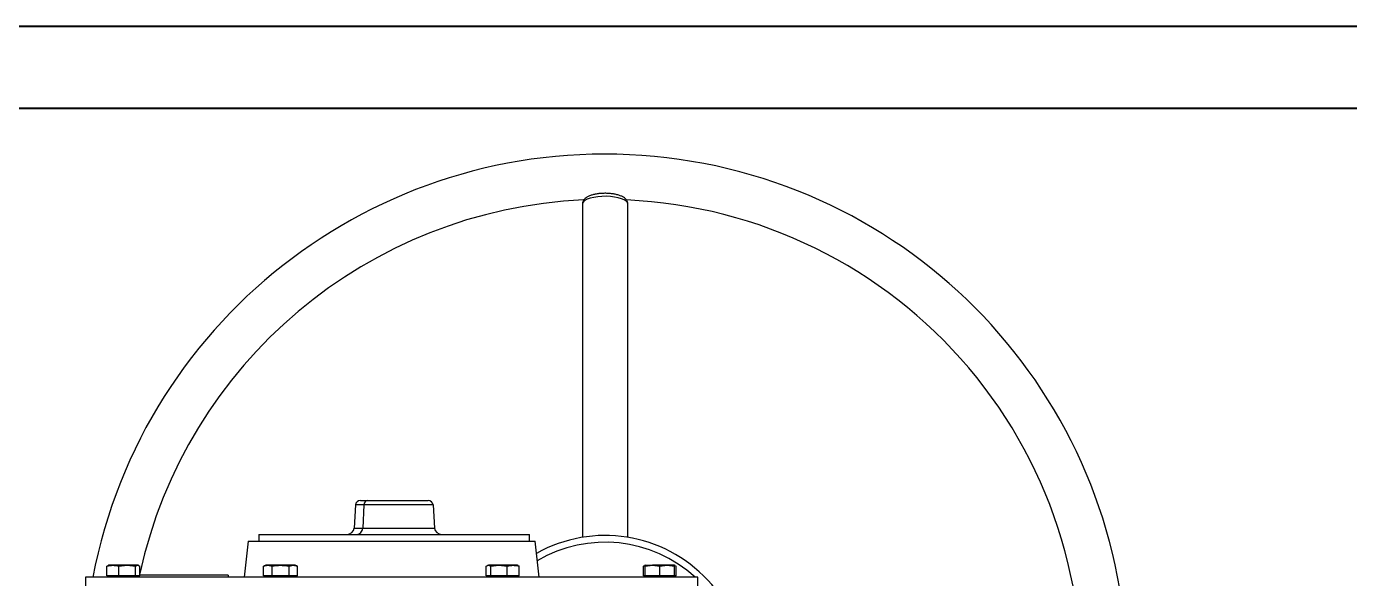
# Model space of a CAD drawing. Header units: millimetres. Extents: x 1561 to 4606, y 513 to 2666.
# Drawn here: x 3499 to 4082, y 2422 to 2666 of the extents above; entities that cross this region are included whole.
import ezdxf

# ---------------------------------------------------------------- set-up
doc = ezdxf.new("R2010")
doc.units = ezdxf.units.MM
doc.layers.add('AM_BOR', color=7, linetype='Continuous', lineweight=50)
doc.layers.add('粗实线', color=7, linetype='Continuous', lineweight=40)

# ---------------------------------------------------------------- blocks, each defined once
blk = doc.blocks.new('rA3')
at = {"layer": '粗实线'}
for p, q in [((753.384, 421.26), (333.384, 421.26)), ((748.384, 416.26), (358.384, 416.26))]:
    blk.add_line(p, q, dxfattribs=at)

msp = doc.modelspace()

# ---------------------------------------------------------------- linework, layer by layer
at = {"color": 7, "linetype": 'Continuous', "lineweight": 25}
for p, q in [((3744.05, 2587.763), (3744.05, 2440.692)), ((3764.05, 2440.692), (3764.05, 2587.763)), ((3646.205, 2456.952), (3649.418, 2456.952)), ((3649.418, 2456.952), (3675.983, 2456.952)), ((3643.982, 2455.057), (3643.384, 2444.795)), ((3647.675, 2455.057), (3643.982, 2455.057)), ((3647.675, 2455.057), (3647.206, 2444.795)), ((3678.206, 2455.057), (3647.675, 2455.057)), ((3678.206, 2455.057), (3678.804, 2444.795)), ((3643.384, 2444.795), (3647.206, 2444.795)), ((3647.206, 2444.795), (3678.804, 2444.795)), ((3596.606, 2439.034), (3594.924, 2423.034)), ((3596.606, 2439.034), (3723.243, 2439.034)), ((3601.417, 2441.952), (3601.417, 2439.034)), ((3601.417, 2441.952), (3668.261, 2441.952)), ((3668.261, 2441.952), (3720.771, 2441.952)), ((3720.771, 2439.034), (3720.771, 2441.952)), ((3724.924, 2423.034), (3723.243, 2439.034)), ((3534.939, 2428.165), (3534.418, 2427.968)), ((3534.418, 2423.634), (3534.418, 2427.968)), ((3535.168, 2428.334), (3534.911, 2428.241)), ((3537.072, 2428.334), (3535.168, 2428.334)), ((3543.35, 2428.334), (3537.072, 2428.334)), ((3539.725, 2427.968), (3543.35, 2428.334)), ((3539.725, 2423.634), (3539.725, 2427.968)), ((3543.35, 2428.334), (3546.975, 2427.968)), ((3547.946, 2428.334), (3543.35, 2428.334)), ((3546.975, 2427.968), (3547.946, 2428.334)), ((3546.975, 2423.634), (3546.975, 2427.968)), ((3547.946, 2428.334), (3548.918, 2427.968)), ((3548.168, 2428.334), (3547.946, 2428.334)), ((3548.425, 2428.241), (3548.168, 2428.334)), ((3548.918, 2423.634), (3548.918, 2427.968)), ((3604.441, 2428.334), (3603.435, 2427.968)), ((3603.435, 2427.968), (3605.312, 2428.334)), ((3603.435, 2423.634), (3603.435, 2427.968)), ((3605.312, 2428.334), (3604.441, 2428.334)), ((3605.312, 2428.334), (3607.188, 2427.968)), ((3610.941, 2428.334), (3605.312, 2428.334)), ((3607.188, 2423.634), (3607.188, 2427.968)), ((3616.57, 2428.334), (3610.941, 2428.334)), ((3614.694, 2427.968), (3616.57, 2428.334)), ((3614.694, 2423.634), (3614.694, 2427.968)), ((3616.57, 2428.334), (3618.446, 2427.968)), ((3617.441, 2428.334), (3616.57, 2428.334)), ((3618.446, 2427.968), (3617.441, 2428.334)), ((3618.446, 2423.634), (3618.446, 2427.968)), ((3701.658, 2427.968), (3702.629, 2428.334)), ((3701.658, 2423.634), (3701.658, 2427.968)), ((3702.408, 2428.334), (3702.151, 2428.241)), ((3702.408, 2428.334), (3702.629, 2428.334)), ((3702.629, 2428.334), (3703.601, 2427.968)), ((3707.226, 2428.334), (3702.629, 2428.334)), ((3703.601, 2427.968), (3707.226, 2428.334)), ((3703.601, 2423.634), (3703.601, 2427.968)), ((3707.226, 2428.334), (3710.85, 2427.968)), ((3713.504, 2428.334), (3707.226, 2428.334)), ((3710.85, 2423.634), (3710.85, 2427.968)), ((3715.408, 2428.334), (3713.504, 2428.334)), ((3715.665, 2428.241), (3715.408, 2428.334)), ((3716.158, 2427.968), (3715.637, 2428.165)), ((3716.158, 2423.634), (3716.158, 2427.968)), ((3771.452, 2428.165), (3770.931, 2427.968)), ((3770.931, 2423.634), (3770.931, 2427.968)), ((3771.681, 2428.334), (3771.424, 2428.241)), ((3771.681, 2427.968), (3774.931, 2428.334)), ((3771.681, 2428.334), (3774.931, 2428.334)), ((3771.681, 2423.634), (3771.681, 2427.968)), ((3774.931, 2428.334), (3778.181, 2427.968)), ((3781.431, 2428.334), (3774.931, 2428.334)), ((3778.181, 2427.968), (3781.431, 2428.334)), ((3778.181, 2423.634), (3778.181, 2427.968)), ((3781.431, 2428.334), (3784.681, 2427.968)), ((3784.681, 2428.334), (3781.431, 2428.334)), ((3784.938, 2428.241), (3784.681, 2428.334)), ((3784.681, 2428.251), (3785.431, 2427.968)), ((3784.681, 2423.634), (3784.681, 2427.968)), ((3785.431, 2423.634), (3785.431, 2427.968)), ((3524.924, 2423.034), (3524.924, 2413.164)), ((3794.924, 2423.034), (3524.924, 2423.034)), ((3539.725, 2423.634), (3534.418, 2423.634)), ((3535.333, 2423.634), (3535.933, 2423.034)), ((3546.975, 2423.634), (3539.725, 2423.634)), ((3548.918, 2423.634), (3546.975, 2423.634)), ((3547.403, 2423.034), (3548.003, 2423.634)), ((3547.872, 2423.503), (3547.872, 2423.034)), ((3587.872, 2424.034), (3548.918, 2424.034)), ((3587.872, 2424.034), (3587.872, 2423.034)), ((3607.188, 2423.634), (3603.435, 2423.634)), ((3604.606, 2423.634), (3605.206, 2423.034)), ((3614.694, 2423.634), (3607.188, 2423.634)), ((3618.446, 2423.634), (3614.694, 2423.634)), ((3616.676, 2423.034), (3617.276, 2423.634)), ((3703.601, 2423.634), (3701.658, 2423.634)), ((3702.573, 2423.634), (3703.173, 2423.034)), ((3710.85, 2423.634), (3703.601, 2423.634)), ((3716.158, 2423.634), (3710.85, 2423.634)), ((3714.643, 2423.034), (3715.243, 2423.634)), ((3771.681, 2423.634), (3770.931, 2423.634)), ((3778.181, 2423.634), (3771.681, 2423.634)), ((3771.846, 2423.634), (3772.446, 2423.034)), ((3784.681, 2423.634), (3778.181, 2423.634)), ((3783.916, 2423.034), (3784.516, 2423.634)), ((3785.431, 2423.634), (3784.681, 2423.634)), ((3794.924, 2413.164), (3794.924, 2423.034))]:
    msp.add_line(p, q, dxfattribs=at)
at = {"color": 7, "linetype": 'Continuous', "lineweight": 25, "flags": 128}
msp.add_lwpolyline([(3764.05, 2587.763), (3763.869, 2588.41), (3763.333, 2589.034), (3762.462, 2589.612), (3761.287, 2590.123), (3759.85, 2590.549), (3758.204, 2590.874), (3756.407, 2591.086), (3754.526, 2591.179), (3752.627, 2591.148), (3750.779, 2590.995), (3749.05, 2590.725), (3747.501, 2590.347), (3746.189, 2589.877), (3745.161, 2589.33), (3744.455, 2588.726), (3744.095, 2588.088), (3744.05, 2587.763)], dxfattribs=at)
at = {"color": 7, "linetype": 'Continuous', "lineweight": 25}
for radius, start, end in [(230, 0, 169.163287), (210, 92.584952, 167.639313), (210, 353.048617, 87.413734), (61.716, 326.452955, 119.334746), (58.716, 47.431883, 120.60378)]:
    msp.add_arc((3754.05, 2379.792), radius, start, end, dxfattribs=at)
for centre, major_axis, ratio, start_param, end_param in [((3646.205, 2454.952), (2.226, 0), 0.8985911, 1.5707963, 3.0892328), ((3649.418, 2454.952), (0, 2), 0.8726727, 0, 1.5184364), ((3675.983, 2454.952), (2.226, 0), 0.8985911, 0.0523599, 1.5707963), ((3640.05, 2444.952), (3.339, 0), 0.8985911, 4.712389, 6.2308254), ((3644.592, 2444.952), (0, 3), 0.8726727, 3.1415927, 4.6600291), ((3682.138, 2444.952), (3.339, 0), 0.8985911, 3.1939525, 4.712389)]:
    msp.add_ellipse(centre, major_axis=major_axis, ratio=ratio, start_param=start_param, end_param=end_param, dxfattribs=at)
for points, knots in [([(3764.05, 2587.763), (3764.023, 2588.058), (3763.969, 2588.662), (3763.559, 2589.477), (3762.96, 2590.181), (3762.143, 2590.801), (3761.06, 2591.356), (3759.697, 2591.824), (3758.131, 2592.176), (3756.465, 2592.403), (3754.745, 2592.509), (3753.013, 2592.497), (3751.316, 2592.369), (3749.697, 2592.124), (3748.195, 2591.762), (3746.83, 2591.269), (3745.73, 2590.664), (3744.895, 2589.947), (3744.354, 2589.152), (3744.058, 2588.4), (3744.084, 2587.933), (3744.093, 2587.775)], [0, 0, 0, 0, 0.0400849, 0.0821636, 0.1255849, 0.174621, 0.2325462, 0.296171, 0.3578939, 0.4178327, 0.476832, 0.5354746, 0.5941854, 0.653277, 0.7133004, 0.7751382, 0.8403339, 0.8918637, 0.9365443, 0.9786363, 1, 1, 1, 1]), ([(3534.418, 2427.968), (3534.442, 2427.974), (3535.316, 2428.199), (3536.206, 2428.268), (3537.072, 2428.334)], [0, 0, 0, 0, 0.0269953, 1, 1, 1, 1]), ([(3537.072, 2428.334), (3537.737, 2428.294), (3538.627, 2428.24), (3539.503, 2428.023), (3539.725, 2427.968)], [0, 0, 0, 0, 0.7469333, 1, 1, 1, 1]), ([(3607.188, 2427.968), (3607.222, 2427.974), (3608.458, 2428.199), (3609.717, 2428.268), (3610.941, 2428.334)], [0, 0, 0, 0, 0.0269953, 1, 1, 1, 1]), ([(3610.941, 2428.334), (3611.881, 2428.294), (3613.14, 2428.24), (3614.38, 2428.023), (3614.694, 2427.968)], [0, 0, 0, 0, 0.7469333, 1, 1, 1, 1]), ([(3710.85, 2427.968), (3710.874, 2427.974), (3711.749, 2428.199), (3712.638, 2428.268), (3713.504, 2428.334)], [0, 0, 0, 0, 0.0269953, 1, 1, 1, 1]), ([(3713.504, 2428.334), (3714.169, 2428.294), (3715.059, 2428.24), (3715.936, 2428.023), (3716.158, 2427.968)], [0, 0, 0, 0, 0.7469333, 1, 1, 1, 1]), ([(3770.931, 2427.968), (3771.152, 2428.032), (3771.401, 2428.104), (3771.653, 2428.129), (3771.681, 2428.132)], [0, 0, 0, 0, 0.8897008, 1, 1, 1, 1]), ([(3771.681, 2428.334), (3771.681, 2428.268), (3771.681, 2428.199), (3771.681, 2427.974), (3771.681, 2427.968)], [0, 0, 0, 0, 0.97300478, 1, 1, 1, 1]), ([(3784.681, 2427.968), (3784.681, 2427.974), (3784.681, 2428.199), (3784.681, 2428.268), (3784.681, 2428.334)], [0, 0, 0, 0, 0.0269953, 1, 1, 1, 1])]:
    msp.add_open_spline(points, degree=3, knots=knots, dxfattribs=at)

# ---------------------------------------------------------------- block references
at = {"layer": 'AM_BOR', "xscale": 7.2509765625, "yscale": 7.2509765625, "zscale": 7.2509765625}
msp.add_blockref('rA3', (-856.702, -388.395), dxfattribs=at)

doc.saveas('drawing.dxf')
